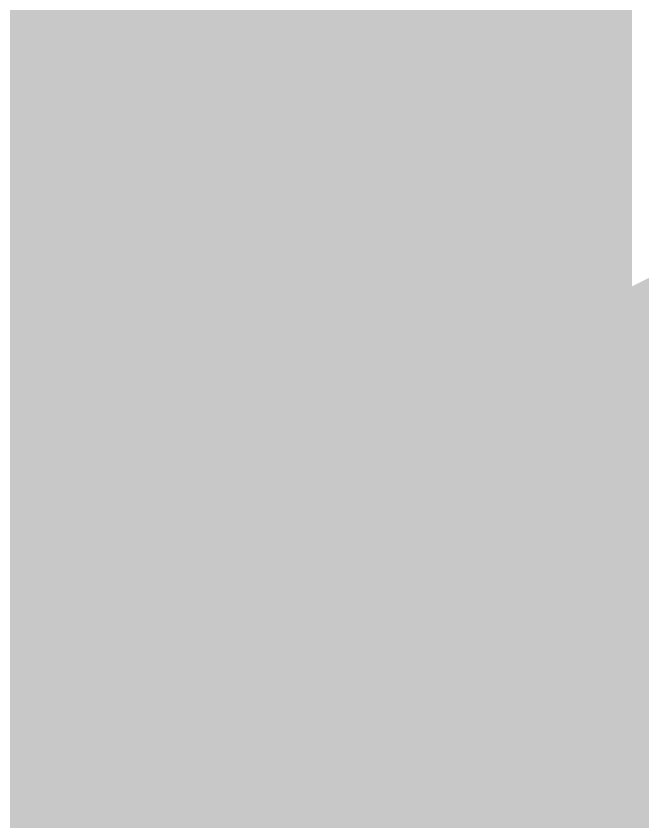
# Model space of a CAD drawing. Header units: inches. Extents: x -2 to 289, y -4 to 187.
# Drawn here: x 60.5124 to 60.7528, y 31.1903 to 31.4993 of the extents above; entities that cross this region are included whole.
import ezdxf

# ---------------------------------------------------------------- set-up
doc = ezdxf.new("R2010")
doc.units = ezdxf.units.IN
for name, color, linetype in [('Bottom Layer', 5, 'Continuous'), ('Drill Drawing', 1, 'Continuous'), ('Layer 1', 16, 'Continuous'), ('Layer 2', 76, 'Continuous'), ('Top Layer', 1, 'Continuous'), ('Via Holes', 16, 'Continuous')]:
    doc.layers.add(name, color=color, linetype=linetype)

msp = doc.modelspace()

# ---------------------------------------------------------------- hatches: boundary and pattern name
at = {"layer": 'Bottom Layer'}
h = msp.add_hatch(color=5, dxfattribs=at)
edge = h.paths.add_edge_path()
edge.add_arc((60.55804, 31.14505), 0.3, 0, 360)
at = {"layer": 'Layer 1'}
h = msp.add_hatch(color=16, dxfattribs=at)
edge = h.paths.add_edge_path()
edge.add_arc((60.55804, 31.14505), 0.3, 0, 360)
at = {"layer": 'Layer 2'}
h = msp.add_hatch(color=76, dxfattribs=at)
edge = h.paths.add_edge_path()
edge.add_arc((60.55804, 31.14505), 0.3, 0, 360)
at = {"layer": 'Top Layer'}
h = msp.add_hatch(color=1, dxfattribs=at)
edge = h.paths.add_edge_path()
edge.add_arc((60.55804, 31.14505), 0.3, 0, 360)
at = {"layer": 'Via Holes'}
h = msp.add_hatch(color=7, dxfattribs=at)
edge = h.paths.add_edge_path()
edge.add_arc((60.55804, 31.14505), 0.15, 0, 360)

# ---------------------------------------------------------------- linework, layer by layer
at = {"layer": 'Bottom Layer', "const_width": 0.381}
msp.add_lwpolyline([(60.55804, 31.14505), (60.55804, 41.98931)], dxfattribs=at)
at = {"layer": 'Bottom Layer', "const_width": 0.1905}
msp.add_lwpolyline([(60.46279, 31.14505, 1), (60.65329, 31.14505, 1)], format="xyb", close=True, dxfattribs=at)
at = {"layer": 'Drill Drawing', "const_width": 0.0508}
for points in [[(60.30404, 31.39905), (60.55804, 31.27205)], [(60.55804, 31.27205), (60.81204, 31.39905)], [(60.68504, 31.14505), (60.81204, 31.39905)], [(60.40564, 31.29745), (60.55804, 31.22125)], [(60.55804, 31.22125), (60.71044, 31.29745)], [(60.63424, 31.14505), (60.71044, 31.29745)]]:
    msp.add_lwpolyline(points, dxfattribs=at)
at = {"layer": 'Drill Drawing', "const_width": 0.0254}
for points in [[(60.69774, 31.29745, 1), (60.72314, 31.29745, 1)], [(60.69774, 31.29745, 1), (60.72314, 31.29745, 1)], [(60.54534, 31.27205, 1), (60.57074, 31.27205, 1)], [(60.54534, 31.27205, 1), (60.57074, 31.27205, 1)], [(60.54534, 31.22125, 1), (60.57074, 31.22125, 1)], [(60.54534, 31.22125, 1), (60.57074, 31.22125, 1)]]:
    msp.add_lwpolyline(points, format="xyb", close=True, dxfattribs=at)
at = {"layer": 'Top Layer', "const_width": 0.381}
msp.add_lwpolyline([(60.55804, 31.14505, -0.414214), (59.79604, 30.38305)], format="xyb", dxfattribs=at)
msp.add_lwpolyline([(60.55804, 27.77955), (60.55804, 31.14505)], dxfattribs=at)
at = {"layer": 'Top Layer', "const_width": 0.1905}
msp.add_lwpolyline([(60.46279, 31.14505, 1), (60.65329, 31.14505, 1)], format="xyb", close=True, dxfattribs=at)
msp.add_lwpolyline([(60.46279, 31.14505, 1), (60.65329, 31.14505, 1)], format="xyb", close=True, dxfattribs=at)

doc.saveas('drawing.dxf')
